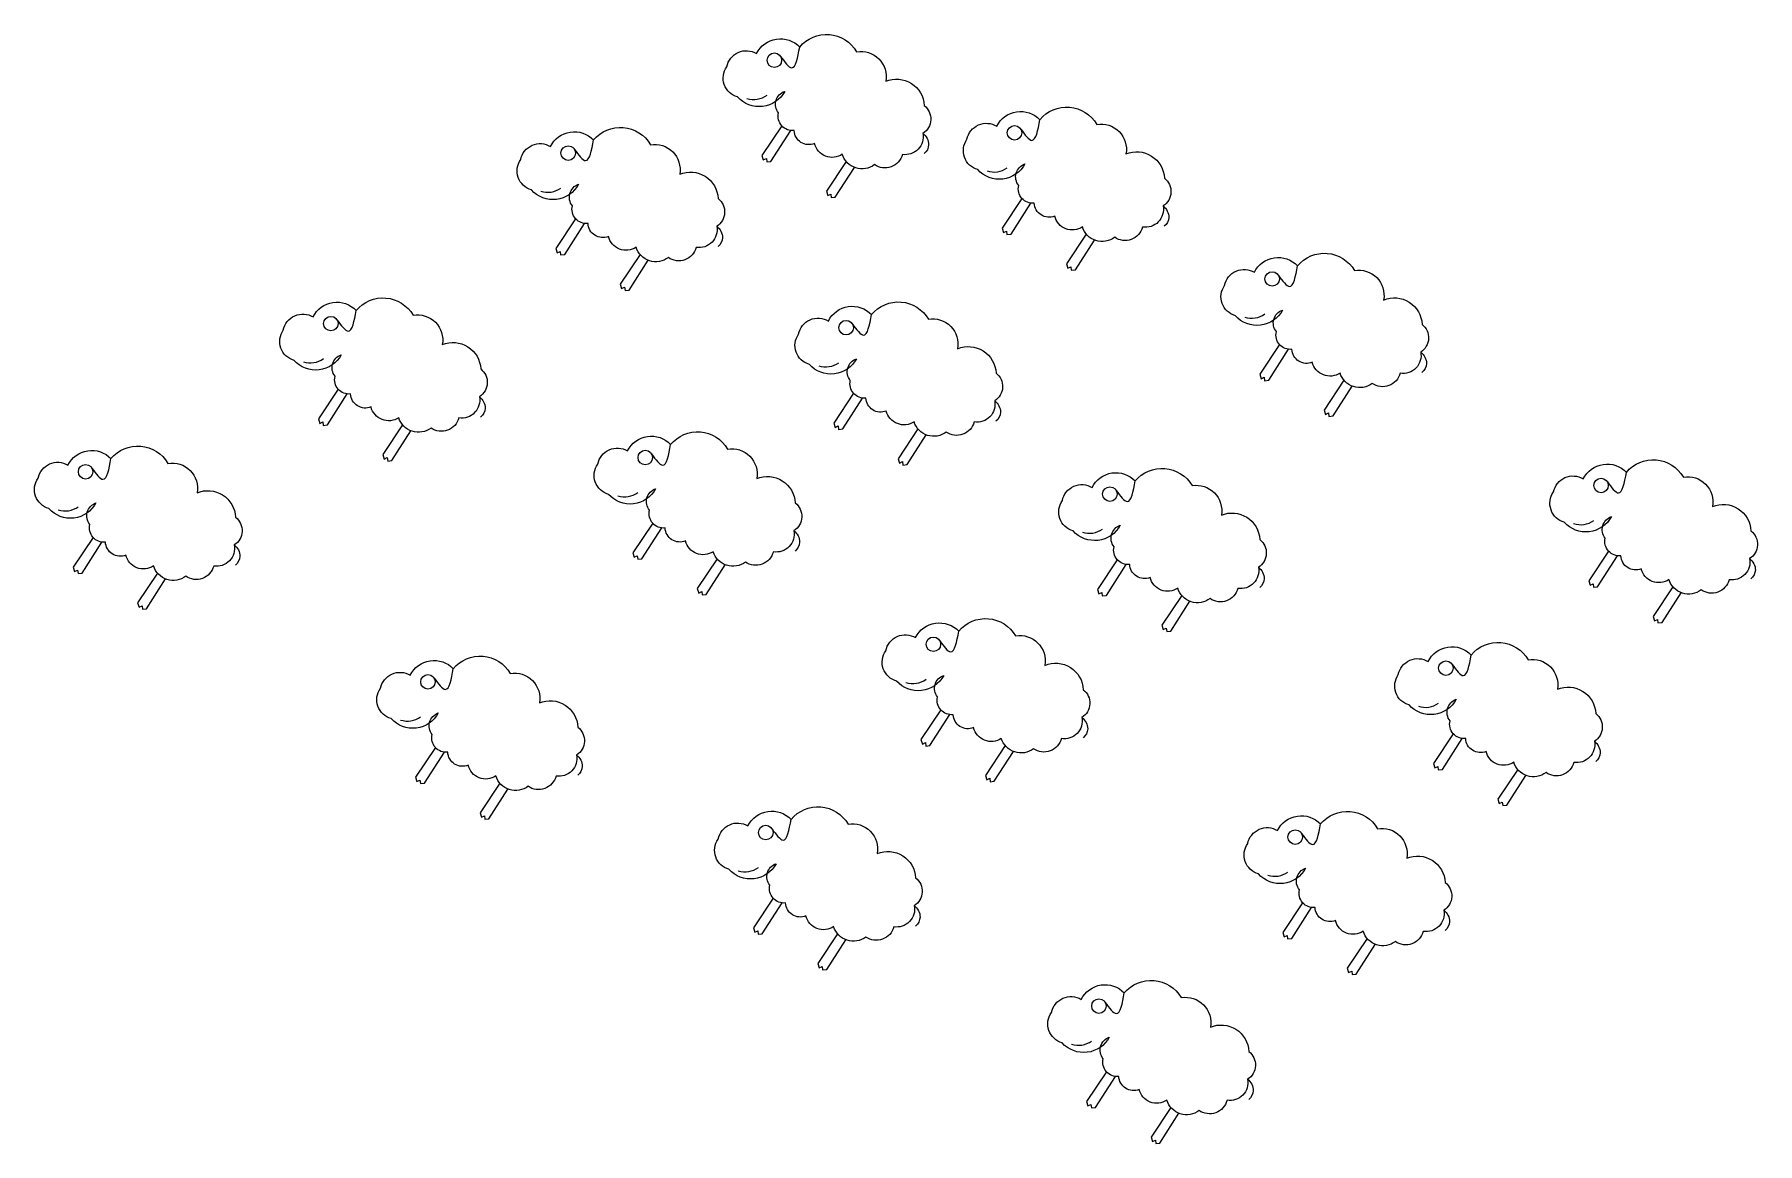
# Model space of a CAD drawing. Header units: millimetres. Extents: x -3151 to 6642, y -7225 to -925.
import ezdxf

# ---------------------------------------------------------------- set-up
doc = ezdxf.new("R2010")
doc.units = ezdxf.units.MM

msp = doc.modelspace()

# ---------------------------------------------------------------- linework, layer by layer
at = {"ltscale": 100}
for points in [[(1198.3, -996.9, -0.520567), (1521.9, -1023.5, -0.520567), (1687.7, -1191, -0.520567), (1906.1, -1329.3, -0.520567), (1898.5, -1487.1, -0.520567), (1782, -1606.8, -0.520567), (1623.4, -1664.8, -0.520567), (1440.1, -1606, -0.520567), (1282.5, -1544.8, -0.520567), (1166.8, -1471.1, -0.520567), (1078, -1370.7, -0.520567), (1113.1, -1248.3, -0.520567), (845.1, -1280.3, -0.520567), (784.1, -1108.2, -0.520567), (953.2, -1033.7, -0.520567)], [(2563.2, -1409.4, -0.520567), (2886.8, -1436, -0.520567), (3052.7, -1603.4, -0.520567), (3271.1, -1741.8, -0.520567), (3263.4, -1899.6, -0.520567), (3146.9, -2019.3, -0.520567), (2988.3, -2077.3, -0.520567), (2805, -2018.5, -0.520567), (2647.4, -1957.3, -0.520567), (2531.7, -1883.6, -0.520567), (2442.9, -1783.2, -0.520567), (2478, -1660.8, -0.520567), (2210, -1692.8, -0.520567), (2149, -1520.7, -0.520567), (2318.1, -1446.2, -0.520567)], [(26.8, -1524.7, -0.520567), (350.4, -1551.3, -0.520567), (516.2, -1718.7, -0.520567), (734.6, -1857.1, -0.520567), (727, -2014.9, -0.520567), (610.5, -2134.6, -0.520567), (451.9, -2192.6, -0.520567), (268.6, -2133.8, -0.520567), (111, -2072.6, -0.520567), (-4.7, -1998.9, -0.520567), (-93.5, -1898.5, -0.520567), (-58.4, -1776.1, -0.520567), (-326.4, -1808.1, -0.520567), (-387.4, -1636, -0.520567), (-218.3, -1561.5, -0.520567)], [(4027.4, -2239.5, -0.520567), (4351, -2266.1, -0.520567), (4516.9, -2433.6, -0.520567), (4735.3, -2571.9, -0.520567), (4727.6, -2729.7, -0.520567), (4611.1, -2849.4, -0.520567), (4452.6, -2907.4, -0.520567), (4269.2, -2848.6, -0.520567), (4111.6, -2787.4, -0.520567), (3995.9, -2713.7, -0.520567), (3907.1, -2613.3, -0.520567), (3942.2, -2490.9, -0.520567), (3674.2, -2522.9, -0.520567), (3613.2, -2350.8, -0.520567), (3782.3, -2276.3, -0.520567)], [(-1322.1, -2493.1, -0.520567), (-998.6, -2519.8, -0.520567), (-832.7, -2687.2, -0.520567), (-614.3, -2825.5, -0.520567), (-621.9, -2983.3, -0.520567), (-738.5, -3103, -0.520567), (-897, -3161, -0.520567), (-1080.3, -3102.3, -0.520567), (-1238, -3041.1, -0.520567), (-1353.6, -2967.3, -0.520567), (-1442.4, -2866.9, -0.520567), (-1407.3, -2744.5, -0.520567), (-1675.3, -2776.5, -0.520567), (-1736.3, -2604.5, -0.520567), (-1567.3, -2529.9, -0.520567)], [(1606.3, -2516.2, -0.520567), (1929.9, -2542.8, -0.520567), (2095.7, -2710.3, -0.520567), (2314.1, -2848.6, -0.520567), (2306.5, -3006.4, -0.520567), (2190, -3126.1, -0.520567), (2031.4, -3184.1, -0.520567), (1848.1, -3125.3, -0.520567), (1690.5, -3064.1, -0.520567), (1574.8, -2990.4, -0.520567), (1486, -2890, -0.520567), (1521.1, -2767.6, -0.520567), (1253.1, -2799.6, -0.520567), (1192.1, -2627.5, -0.520567), (1361.2, -2553, -0.520567)], [(464.9, -3254.1, -0.520567), (788.5, -3280.7, -0.520567), (954.4, -3448.1, -0.520567), (1172.7, -3586.5, -0.520567), (1165.1, -3744.3, -0.520567), (1048.6, -3863.9, -0.520567), (890, -3922, -0.520567), (706.7, -3863.2, -0.520567), (549.1, -3802, -0.520567), (433.4, -3728.3, -0.520567), (344.6, -3627.9, -0.520567), (379.7, -3505.4, -0.520567), (111.7, -3537.5, -0.520567), (50.7, -3365.4, -0.520567), (219.8, -3290.9, -0.520567)], [(-2715.7, -3334.8, -0.520567), (-2392.2, -3361.4, -0.520567), (-2226.3, -3528.8, -0.520567), (-2007.9, -3667.2, -0.520567), (-2015.5, -3825, -0.520567), (-2132.1, -3944.6, -0.520567), (-2290.6, -4002.7, -0.520567), (-2473.9, -3943.9, -0.520567), (-2631.6, -3882.7, -0.520567), (-2747.2, -3809, -0.520567), (-2836, -3708.6, -0.520567), (-2800.9, -3586.2, -0.520567), (-3068.9, -3618.2, -0.520567), (-3129.9, -3446.1, -0.520567), (-2960.8, -3371.6, -0.520567)], [(3105.1, -3461.6, -0.520567), (3428.7, -3488.2, -0.520567), (3594.5, -3655.6, -0.520567), (3812.9, -3794, -0.520567), (3805.3, -3951.8, -0.520567), (3688.8, -4071.5, -0.520567), (3530.2, -4129.5, -0.520567), (3346.9, -4070.7, -0.520567), (3189.3, -4009.5, -0.520567), (3073.6, -3935.8, -0.520567), (2984.8, -3835.4, -0.520567), (3019.9, -3713, -0.520567), (2751.9, -3745, -0.520567), (2690.9, -3572.9, -0.520567), (2860, -3498.4, -0.520567)], [(5896.6, -3412.6, -0.520567), (6220.2, -3439.2, -0.520567), (6386.1, -3606.7, -0.520567), (6604.4, -3745, -0.520567), (6596.8, -3902.8, -0.520567), (6480.3, -4022.5, -0.520567), (6321.7, -4080.5, -0.520567), (6138.4, -4021.7, -0.520567), (5980.8, -3960.5, -0.520567), (5865.1, -3886.8, -0.520567), (5776.3, -3786.4, -0.520567), (5811.4, -3664, -0.520567), (5543.4, -3696, -0.520567), (5482.4, -3523.9, -0.520567), (5651.5, -3449.4, -0.520567)], [(2102.1, -4314.8, -0.520567), (2425.6, -4341.4, -0.520567), (2591.5, -4508.8, -0.520567), (2809.9, -4647.2, -0.520567), (2802.2, -4805, -0.520567), (2685.7, -4924.6, -0.520567), (2527.2, -4982.6, -0.520567), (2343.9, -4923.9, -0.520567), (2186.2, -4862.7, -0.520567), (2070.6, -4789, -0.520567), (1981.7, -4688.5, -0.520567), (2016.9, -4566.1, -0.520567), (1748.9, -4598.2, -0.520567), (1687.8, -4426.1, -0.520567), (1856.9, -4351.5, -0.520567)], [(5014.6, -4450.2, -0.520567), (5338.2, -4476.9, -0.520567), (5504.1, -4644.3, -0.520567), (5722.5, -4782.6, -0.520567), (5714.8, -4940.4, -0.520567), (5598.3, -5060.1, -0.520567), (5439.7, -5118.1, -0.520567), (5256.4, -5059.3, -0.520567), (5098.8, -4998.2, -0.520567), (4983.1, -4924.4, -0.520567), (4894.3, -4824, -0.520567), (4929.4, -4701.6, -0.520567), (4661.4, -4733.6, -0.520567), (4600.4, -4561.6, -0.520567), (4769.5, -4487, -0.520567)], [(-770.2, -4528, -0.520567), (-446.6, -4554.7, -0.520567), (-280.7, -4722.1, -0.520567), (-62.3, -4860.4, -0.520567), (-70, -5018.2, -0.520567), (-186.5, -5137.9, -0.520567), (-345, -5195.9, -0.520567), (-528.4, -5137.2, -0.520567), (-686, -5076, -0.520567), (-801.7, -5002.3, -0.520567), (-890.5, -4901.8, -0.520567), (-855.4, -4779.4, -0.520567), (-1123.4, -4811.5, -0.520567), (-1184.4, -4639.4, -0.520567), (-1015.3, -4564.8, -0.520567)], [(1149.4, -5384.1, -0.520567), (1473, -5410.7, -0.520567), (1638.9, -5578.1, -0.520567), (1857.3, -5716.5, -0.520567), (1849.6, -5874.3, -0.520567), (1733.1, -5994, -0.520567), (1574.6, -6052, -0.520567), (1391.3, -5993.2, -0.520567), (1233.6, -5932, -0.520567), (1118, -5858.3, -0.520567), (1029.1, -5757.9, -0.520567), (1064.3, -5635.5, -0.520567), (796.3, -5667.5, -0.520567), (735.2, -5495.4, -0.520567), (904.3, -5420.9, -0.520567)], [(4158.6, -5410, -0.520567), (4482.2, -5436.7, -0.520567), (4648, -5604.1, -0.520567), (4866.4, -5742.4, -0.520567), (4858.8, -5900.2, -0.520567), (4742.2, -6019.9, -0.520567), (4583.7, -6077.9, -0.520567), (4400.4, -6019.2, -0.520567), (4242.7, -5958, -0.520567), (4127.1, -5884.2, -0.520567), (4038.3, -5783.8, -0.520567), (4073.4, -5661.4, -0.520567), (3805.4, -5693.4, -0.520567), (3744.4, -5521.4, -0.520567), (3913.5, -5446.8, -0.520567)], [(3043.1, -6369.8, -0.520567), (3366.7, -6396.5, -0.520567), (3532.6, -6563.9, -0.520567), (3751, -6702.2, -0.520567), (3743.3, -6860, -0.520567), (3626.8, -6979.7, -0.520567), (3468.2, -7037.7, -0.520567), (3284.9, -6979, -0.520567), (3127.3, -6917.8, -0.520567), (3011.6, -6844, -0.520567), (2922.8, -6743.6, -0.520567), (2957.9, -6621.2, -0.520567), (2689.9, -6653.3, -0.520567), (2628.9, -6481.2, -0.520567), (2798, -6406.6, -0.520567)]]:
    msp.add_lwpolyline(points, format="xyb", close=True, dxfattribs=at)
for points in [[(1096.2, -1444), (983.9, -1613.2), (991.6, -1638), (1008.9, -1629.8), (1011, -1649.4), (1034.5, -1646.8), (1147.2, -1471)], [(1462.3, -1646.7), (1349.9, -1815.9), (1357.7, -1840.7), (1374.9, -1832.5), (1377.1, -1852.1), (1400.6, -1849.5), (1509, -1680.4)], [(2461.2, -1856.5), (2348.8, -2025.7), (2356.6, -2050.5), (2373.8, -2042.3), (2376, -2061.8), (2399.4, -2059.3), (2512.2, -1883.5)], [(-75.3, -1971.8), (-187.6, -2140.9), (-179.9, -2165.8), (-162.6, -2157.6), (-160.5, -2177.1), (-137, -2174.6), (-24.3, -1998.8)], [(2827.2, -2059.2), (2714.9, -2228.4), (2722.6, -2253.2), (2739.9, -2245), (2742, -2264.6), (2765.5, -2262), (2873.9, -2092.9)], [(290.8, -2174.5), (178.4, -2343.7), (186.2, -2368.5), (203.4, -2360.3), (205.6, -2379.9), (229.1, -2377.3), (337.5, -2208.2)], [(3925.4, -2686.6), (3813, -2855.8), (3820.8, -2880.6), (3838, -2872.4), (3840.2, -2892), (3863.6, -2889.4), (3976.4, -2713.6)], [(4291.4, -2889.3), (4179.1, -3058.5), (4186.8, -3083.3), (4204.1, -3075.1), (4206.2, -3094.7), (4229.7, -3092.1), (4338.1, -2923)], [(-1424.2, -2940.3), (-1536.5, -3109.4), (-1528.8, -3134.3), (-1511.5, -3126), (-1509.4, -3145.6), (-1485.9, -3143), (-1373.2, -2967.2)], [(1504.3, -2963.3), (1391.9, -3132.5), (1399.6, -3157.3), (1416.9, -3149.1), (1419, -3168.7), (1442.5, -3166.1), (1555.2, -2990.3)], [(-1058.1, -3143), (-1170.5, -3312.1), (-1162.7, -3337), (-1145.5, -3328.7), (-1143.3, -3348.3), (-1119.9, -3345.8), (-1011.4, -3176.7)], [(1870.3, -3166), (1757.9, -3335.2), (1765.7, -3360), (1782.9, -3351.8), (1785.1, -3371.4), (1808.6, -3368.8), (1917, -3199.7)], [(362.9, -3701.2), (250.5, -3870.3), (258.2, -3895.2), (275.5, -3886.9), (277.6, -3906.5), (301.1, -3904), (413.9, -3728.1)], [(-2817.8, -3781.9), (-2930.1, -3951), (-2922.4, -3975.9), (-2905.1, -3967.6), (-2903, -3987.2), (-2879.5, -3984.7), (-2766.8, -3808.9)], [(728.9, -3903.9), (616.5, -4073.1), (624.3, -4097.9), (641.6, -4089.7), (643.7, -4109.2), (667.2, -4106.7), (775.6, -3937.6)], [(3003, -3908.7), (2890.7, -4077.9), (2898.4, -4102.7), (2915.7, -4094.5), (2917.8, -4114.1), (2941.3, -4111.5), (3054, -3935.7)], [(5794.6, -3859.7), (5682.2, -4028.9), (5689.9, -4053.7), (5707.2, -4045.5), (5709.3, -4065.1), (5732.8, -4062.5), (5845.6, -3886.7)], [(-2451.7, -3984.6), (-2564.1, -4153.8), (-2556.3, -4178.6), (-2539.1, -4170.4), (-2536.9, -4190), (-2513.5, -4187.4), (-2405, -4018.3)], [(3369.1, -4111.4), (3256.7, -4280.6), (3264.5, -4305.4), (3281.7, -4297.2), (3283.9, -4316.8), (3307.4, -4314.2), (3415.8, -4145.1)], [(6160.6, -4062.4), (6048.3, -4231.6), (6056, -4256.4), (6073.3, -4248.2), (6075.4, -4267.8), (6098.9, -4265.2), (6207.3, -4096.1)], [(2000, -4761.9), (1887.6, -4931), (1895.4, -4955.9), (1912.6, -4947.6), (1914.8, -4967.2), (1938.3, -4964.6), (2051, -4788.8)], [(-872.2, -4975.2), (-984.6, -5144.3), (-976.8, -5169.2), (-959.6, -5160.9), (-957.4, -5180.5), (-934, -5177.9), (-821.2, -5002.1)], [(2366.1, -4964.6), (2253.7, -5133.7), (2261.4, -5158.6), (2278.7, -5150.4), (2280.8, -5169.9), (2304.3, -5167.4), (2412.7, -4998.3)], [(4912.6, -4897.3), (4800.2, -5066.5), (4808, -5091.3), (4825.2, -5083.1), (4827.4, -5102.7), (4850.8, -5100.1), (4963.6, -4924.3)], [(-506.2, -5177.9), (-618.5, -5347), (-610.8, -5371.9), (-593.5, -5363.6), (-591.4, -5383.2), (-567.9, -5380.7), (-459.5, -5211.6)], [(5278.6, -5100.1), (5166.3, -5269.2), (5174, -5294.1), (5191.3, -5285.8), (5193.4, -5305.4), (5216.9, -5302.8), (5325.3, -5133.8)], [(1047.4, -5831.2), (935, -6000.4), (942.8, -6025.2), (960, -6017), (962.2, -6036.6), (985.7, -6034), (1098.4, -5858.2)], [(4056.5, -5857.1), (3944.2, -6026.3), (3951.9, -6051.2), (3969.2, -6042.9), (3971.3, -6062.5), (3994.8, -6059.9), (4107.5, -5884.1)], [(1413.5, -6033.9), (1301.1, -6203.1), (1308.8, -6227.9), (1326.1, -6219.7), (1328.2, -6239.3), (1351.7, -6236.7), (1460.1, -6067.6)], [(4422.6, -6059.9), (4310.2, -6229), (4318, -6253.9), (4335.2, -6245.6), (4337.4, -6265.2), (4360.8, -6262.6), (4469.3, -6093.6)], [(2941.1, -6817), (2828.7, -6986.1), (2836.5, -7011), (2853.7, -7002.7), (2855.9, -7022.3), (2879.3, -7019.7), (2992.1, -6843.9)], [(3307.1, -7019.7), (3194.8, -7188.8), (3202.5, -7213.7), (3219.8, -7205.4), (3221.9, -7225), (3245.4, -7222.5), (3353.8, -7053.4)]]:
    msp.add_lwpolyline(points, dxfattribs=at)
for centre in [(1054.3, -1071.5), (2419.2, -1483.9), (-117.2, -1599.2), (3883.4, -2314.1), (-1466.2, -2567.7), (1462.3, -2590.8), (320.9, -3328.6), (-2859.8, -3409.3), (2961.1, -3536.2), (5752.6, -3487.2), (1958, -4389.3), (4870.6, -4524.8), (-914.2, -4602.6), (1005.4, -5458.7), (4014.5, -5484.6), (2899.1, -6444.4)]:
    msp.add_circle(centre, 41.2, dxfattribs=at)
for centre in [(937.4, -1164.2), (2302.3, -1576.7), (-234.1, -1692), (3766.5, -2406.8), (-1583.1, -2660.5), (1345.4, -2683.5), (-2976.7, -3502.1), (204, -3421.4), (5635.7, -3579.9), (2844.2, -3628.9), (1841.1, -4482.1), (4753.7, -4617.5), (-1031.1, -4695.4), (888.5, -5551.4), (3897.6, -5577.3), (2782.2, -6537.2)]:
    msp.add_arc(centre, 130, 252.428, 305.34203, dxfattribs=at)
for points, knots in [([(1090, -1051.1), (1113.1, -1082.2), (1168.7, -1157.2), (1187.3, -1056.1), (1198.3, -996.9)], [0, 0, 0, 0, 177.875702, 429.34217, 429.34217, 429.34217, 429.34217]), ([(2455, -1463.6), (2478, -1494.7), (2533.6, -1569.7), (2552.3, -1468.6), (2563.2, -1409.4)], [0, 0, 0, 0, 177.875702, 429.34217, 429.34217, 429.34217, 429.34217]), ([(-81.5, -1578.9), (-58.4, -1610), (-2.8, -1685), (15.9, -1583.9), (26.8, -1524.7)], [0, 0, 0, 0, 177.875702, 429.34217, 429.34217, 429.34217, 429.34217]), ([(1898.5, -1487.1), (1917.6, -1501.9), (1943.4, -1546.5), (1920.4, -1590.6), (1905.6, -1602.3)], [0, 0, 0, 0, 144.891557, 258.269793, 258.269793, 258.269793, 258.269793]), ([(3263.4, -1899.6), (3282.5, -1914.4), (3308.3, -1958.9), (3285.3, -2003.1), (3270.5, -2014.8)], [0, 0, 0, 0, 144.891557, 258.269793, 258.269793, 258.269793, 258.269793]), ([(727, -2014.9), (746.1, -2029.7), (771.9, -2074.2), (748.9, -2118.4), (734.1, -2130.1)], [0, 0, 0, 0, 144.891557, 258.269793, 258.269793, 258.269793, 258.269793]), ([(3919.2, -2293.7), (3942.2, -2324.8), (3997.8, -2399.8), (4016.5, -2298.7), (4027.4, -2239.5)], [0, 0, 0, 0, 177.875702, 429.34217, 429.34217, 429.34217, 429.34217]), ([(-1430.4, -2547.4), (-1407.4, -2578.4), (-1351.7, -2653.4), (-1333.1, -2552.3), (-1322.1, -2493.1)], [0, 0, 0, 0, 177.875702, 429.34217, 429.34217, 429.34217, 429.34217]), ([(1498, -2570.4), (1521.1, -2601.5), (1576.7, -2676.5), (1595.4, -2575.4), (1606.3, -2516.2)], [0, 0, 0, 0, 177.875702, 429.34217, 429.34217, 429.34217, 429.34217]), ([(4727.6, -2729.7), (4746.7, -2744.5), (4772.5, -2789), (4749.5, -2833.2), (4734.7, -2844.9)], [0, 0, 0, 0, 144.891557, 258.269793, 258.269793, 258.269793, 258.269793]), ([(-621.9, -2983.3), (-602.8, -2998.1), (-577.1, -3042.7), (-600, -3086.8), (-614.8, -3098.6)], [0, 0, 0, 0, 144.891557, 258.269793, 258.269793, 258.269793, 258.269793]), ([(2306.5, -3006.4), (2325.6, -3021.2), (2351.4, -3065.8), (2328.4, -3109.9), (2313.6, -3121.6)], [0, 0, 0, 0, 144.891557, 258.269793, 258.269793, 258.269793, 258.269793]), ([(356.6, -3308.3), (379.7, -3339.4), (435.3, -3414.4), (454, -3313.3), (464.9, -3254.1)], [0, 0, 0, 0, 177.875702, 429.34217, 429.34217, 429.34217, 429.34217]), ([(-2824, -3389), (-2800.9, -3420.1), (-2745.3, -3495.1), (-2726.7, -3394), (-2715.7, -3334.8)], [0, 0, 0, 0, 177.875702, 429.34217, 429.34217, 429.34217, 429.34217]), ([(5788.3, -3466.8), (5811.4, -3497.9), (5867, -3572.9), (5885.7, -3471.8), (5896.6, -3412.6)], [0, 0, 0, 0, 177.875702, 429.34217, 429.34217, 429.34217, 429.34217]), ([(2996.8, -3515.8), (3019.9, -3546.9), (3075.5, -3621.9), (3094.2, -3520.8), (3105.1, -3461.6)], [0, 0, 0, 0, 177.875702, 429.34217, 429.34217, 429.34217, 429.34217]), ([(1165.1, -3744.3), (1184.2, -3759), (1210, -3803.6), (1187, -3847.8), (1172.2, -3859.5)], [0, 0, 0, 0, 144.891557, 258.269793, 258.269793, 258.269793, 258.269793]), ([(-2015.5, -3825), (-1996.4, -3839.7), (-1970.7, -3884.3), (-1993.6, -3928.5), (-2008.4, -3940.2)], [0, 0, 0, 0, 144.891557, 258.269793, 258.269793, 258.269793, 258.269793]), ([(6596.8, -3902.8), (6615.9, -3917.6), (6641.7, -3962.1), (6618.7, -4006.3), (6603.9, -4018)], [0, 0, 0, 0, 144.891557, 258.269793, 258.269793, 258.269793, 258.269793]), ([(3805.3, -3951.8), (3824.4, -3966.6), (3850.2, -4011.1), (3827.2, -4055.3), (3812.4, -4067)], [0, 0, 0, 0, 144.891557, 258.269793, 258.269793, 258.269793, 258.269793]), ([(1993.8, -4369), (2016.8, -4400), (2072.4, -4475.1), (2091.1, -4374), (2102.1, -4314.8)], [0, 0, 0, 0, 177.875702, 429.34217, 429.34217, 429.34217, 429.34217]), ([(4906.4, -4504.4), (4929.4, -4535.5), (4985, -4610.5), (5003.7, -4509.4), (5014.6, -4450.2)], [0, 0, 0, 0, 177.875702, 429.34217, 429.34217, 429.34217, 429.34217]), ([(-878.4, -4582.3), (-855.4, -4613.3), (-799.8, -4688.3), (-781.1, -4587.3), (-770.2, -4528)], [0, 0, 0, 0, 177.875702, 429.34217, 429.34217, 429.34217, 429.34217]), ([(2802.2, -4805), (2821.3, -4819.7), (2847.1, -4864.3), (2824.1, -4908.4), (2809.3, -4920.2)], [0, 0, 0, 0, 144.891557, 258.269793, 258.269793, 258.269793, 258.269793]), ([(5714.8, -4940.4), (5733.9, -4955.2), (5759.7, -4999.8), (5736.7, -5043.9), (5721.9, -5055.7)], [0, 0, 0, 0, 144.891557, 258.269793, 258.269793, 258.269793, 258.269793]), ([(-70, -5018.2), (-50.9, -5033), (-25.1, -5077.6), (-48.1, -5121.7), (-62.9, -5133.5)], [0, 0, 0, 0, 144.891557, 258.269793, 258.269793, 258.269793, 258.269793]), ([(1041.2, -5438.3), (1064.2, -5469.4), (1119.8, -5544.4), (1138.5, -5443.3), (1149.4, -5384.1)], [0, 0, 0, 0, 177.875702, 429.34217, 429.34217, 429.34217, 429.34217]), ([(4050.3, -5464.2), (4073.4, -5495.3), (4129, -5570.3), (4147.6, -5469.2), (4158.6, -5410)], [0, 0, 0, 0, 177.875702, 429.34217, 429.34217, 429.34217, 429.34217]), ([(1849.6, -5874.3), (1868.7, -5889.1), (1894.5, -5933.6), (1871.5, -5977.8), (1856.7, -5989.5)], [0, 0, 0, 0, 144.891557, 258.269793, 258.269793, 258.269793, 258.269793]), ([(4858.8, -5900.2), (4877.9, -5915), (4903.6, -5959.6), (4880.7, -6003.7), (4865.9, -6015.5)], [0, 0, 0, 0, 144.891557, 258.269793, 258.269793, 258.269793, 258.269793]), ([(2934.9, -6424.1), (2957.9, -6455.1), (3013.5, -6530.1), (3032.2, -6429), (3043.1, -6369.8)], [0, 0, 0, 0, 177.875702, 429.34217, 429.34217, 429.34217, 429.34217]), ([(3743.3, -6860), (3762.4, -6874.8), (3788.2, -6919.4), (3765.2, -6963.5), (3750.4, -6975.3)], [0, 0, 0, 0, 144.891557, 258.269793, 258.269793, 258.269793, 258.269793])]:
    msp.add_open_spline(points, degree=3, knots=knots, dxfattribs=at)

doc.saveas('drawing.dxf')
